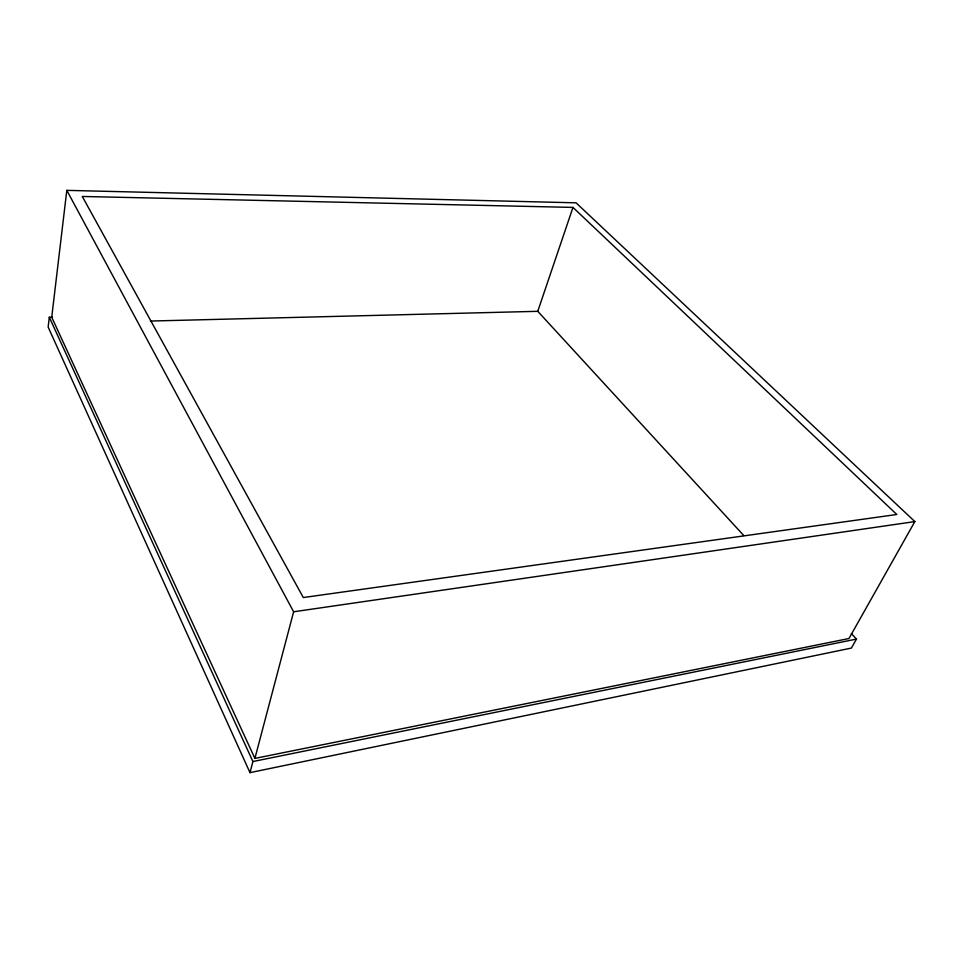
<?xml version="1.0" encoding="UTF-8"?>
<svg xmlns="http://www.w3.org/2000/svg" width="963" height="963" viewBox="0 0 963 963"><rect width="100%" height="100%" fill="white"/><g stroke="black" fill="none" stroke-linecap="round" stroke-linejoin="round"><path stroke-width="1.44" d="M52.315 317.188L49.306 317.248L48.15 327.095L249.983 772.639L851.364 648.075L856.48 639.071L851.364 633.57M66.808 190.361L51.725 317.224L254.894 758.411L848.969 638.517L914.85 521.585L576.055 202.82L66.808 190.361L293.631 611.782L254.894 758.411M249.983 772.639L252.908 761.54L49.306 317.248M743.797 535.56L537.763 311.314L572.973 207.406L82.288 196.464L303.309 597.542L896.806 514.495L572.973 207.406M252.908 761.54L856.48 639.071M293.631 611.782L914.85 521.585M150.421 321.052L537.763 311.314"/></g></svg>
